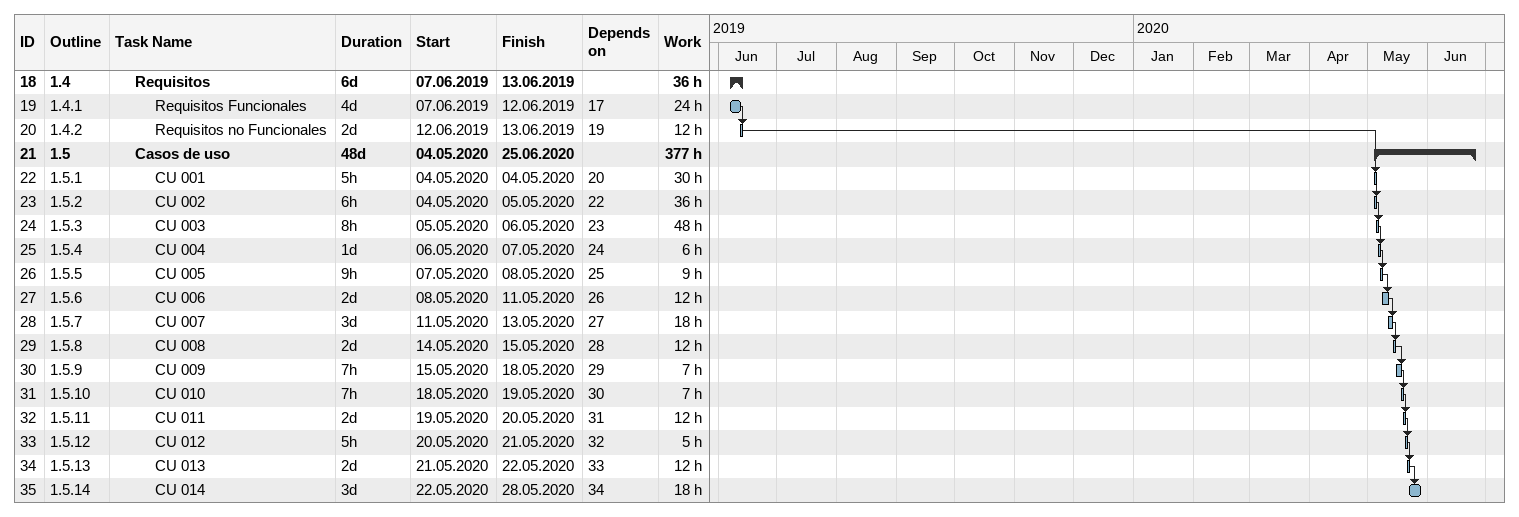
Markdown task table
| ID | WBS | Task | Duration | Start | Finish | Predecessors | Work (h) |
|---|---|---|---|---|---|---|---|
| 18 | 1.4 | **Requisitos** | 6d | 2019-06-07 | 2019-06-13 |  | 36 |
| 19 | 1.4.1 | Requisitos Funcionales | 4d | 2019-06-07 | 2019-06-12 | 17 | 24 |
| 20 | 1.4.2 | Requisitos no Funcionales | 2d | 2019-06-12 | 2019-06-13 | 19 | 12 |
| 21 | 1.5 | **Casos de uso** | 48d | 2020-05-04 | 2020-06-25 |  | 377 |
| 22 | 1.5.1 | CU 001 | 5h | 2020-05-04 | 2020-05-04 | 20 | 30 |
| 23 | 1.5.2 | CU 002 | 6h | 2020-05-04 | 2020-05-05 | 22 | 36 |
| 24 | 1.5.3 | CU 003 | 8h | 2020-05-05 | 2020-05-06 | 23 | 48 |
| 25 | 1.5.4 | CU 004 | 1d | 2020-05-06 | 2020-05-07 | 24 | 6 |
| 26 | 1.5.5 | CU 005 | 9h | 2020-05-07 | 2020-05-08 | 25 | 9 |
| 27 | 1.5.6 | CU 006 | 2d | 2020-05-08 | 2020-05-11 | 26 | 12 |
| 28 | 1.5.7 | CU 007 | 3d | 2020-05-11 | 2020-05-13 | 27 | 18 |
| 29 | 1.5.8 | CU 008 | 2d | 2020-05-14 | 2020-05-15 | 28 | 12 |
| 30 | 1.5.9 | CU 009 | 7h | 2020-05-15 | 2020-05-18 | 29 | 7 |
| 31 | 1.5.10 | CU 010 | 7h | 2020-05-18 | 2020-05-19 | 30 | 7 |
| 32 | 1.5.11 | CU 011 | 2d | 2020-05-19 | 2020-05-20 | 31 | 12 |
| 33 | 1.5.12 | CU 012 | 5h | 2020-05-20 | 2020-05-21 | 32 | 5 |
| 34 | 1.5.13 | CU 013 | 2d | 2020-05-21 | 2020-05-22 | 33 | 12 |
| 35 | 1.5.14 | CU 014 | 3d | 2020-05-22 | 2020-05-28 | 34 | 18 |
